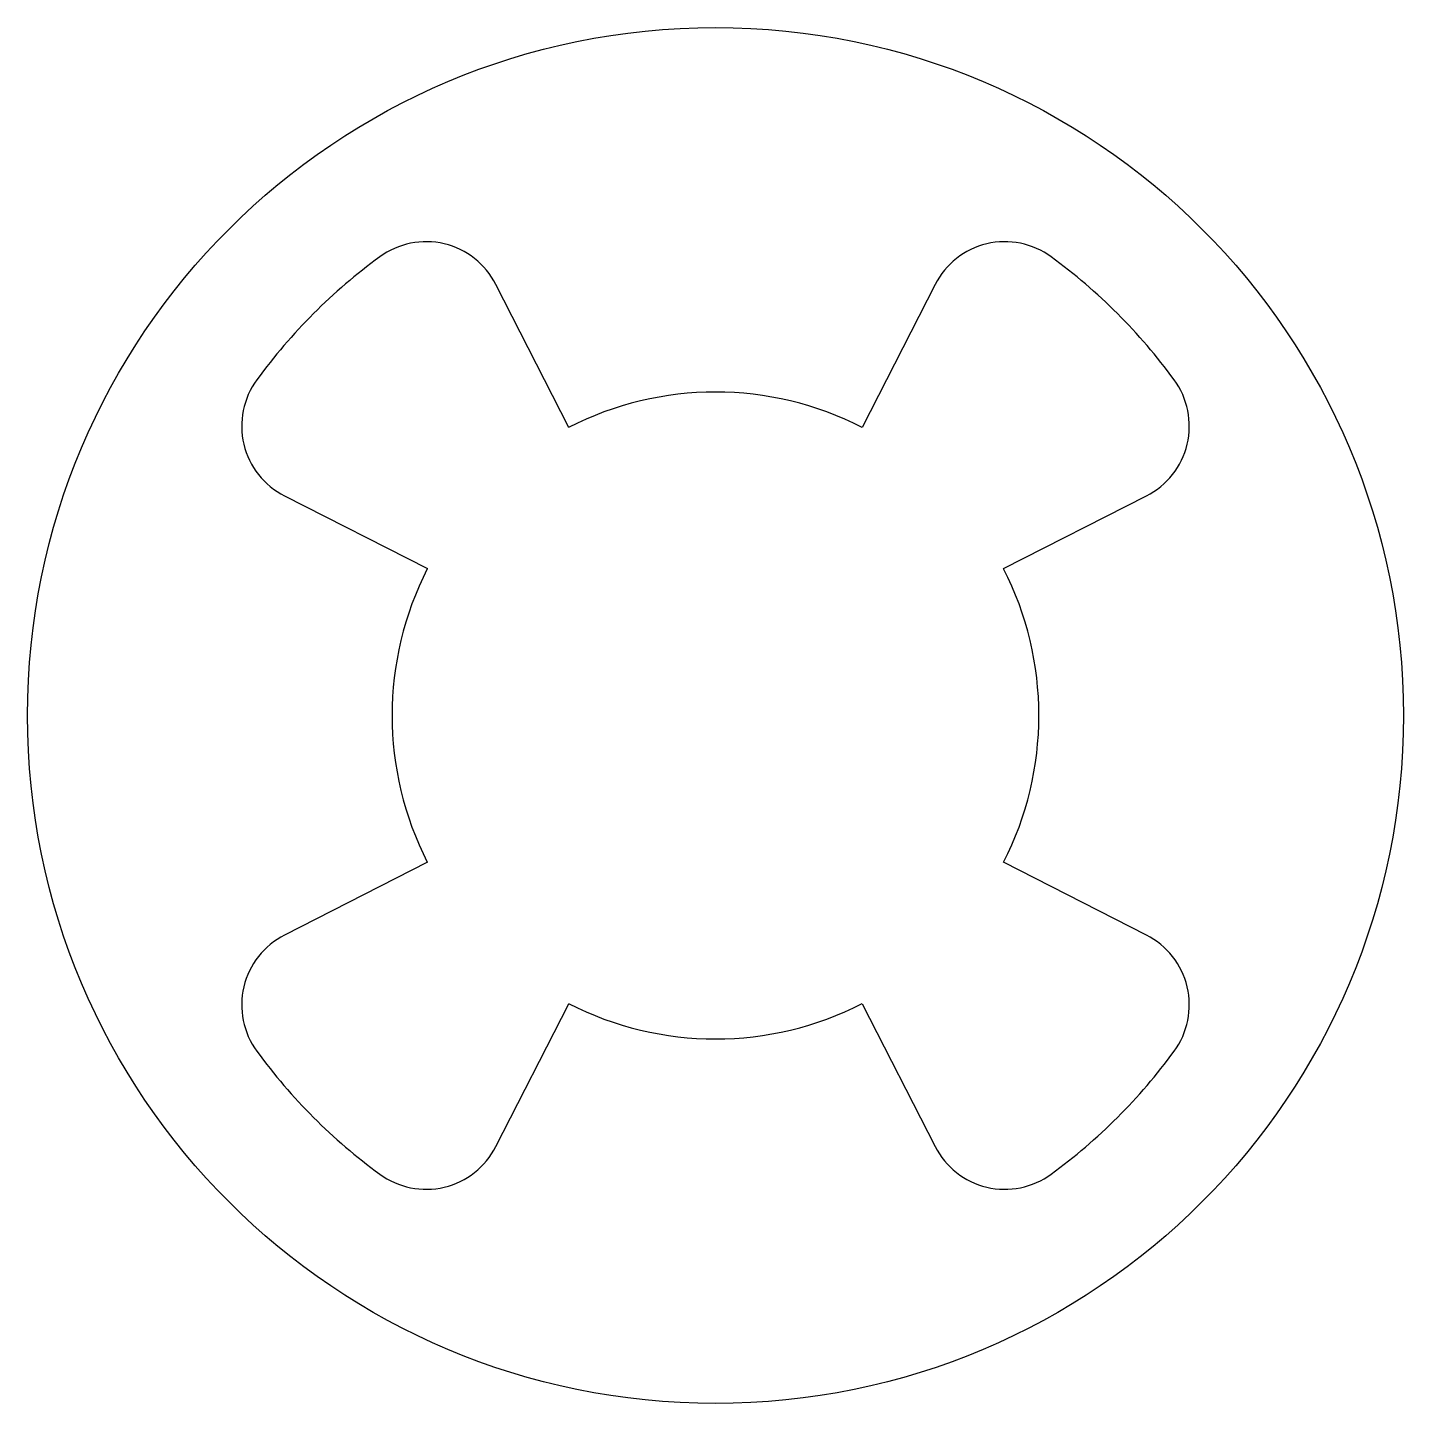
# Model space of a CAD drawing. Extents: x 417.6 to 452.7, y 620.6 to 655.7.
import ezdxf

# ---------------------------------------------------------------- set-up
doc = ezdxf.new("R2010")
doc.units = 0
doc.layers.get('0').update_dxf_attribs({"linetype": 'CONTINUOUS'})

msp = doc.modelspace()

# ---------------------------------------------------------------- linework, layer by layer
at = {"color": 0}
for p, q in [((431.418, 645.513), (429.562, 649.156)), ((440.765, 649.156), (438.909, 645.513)), ((424.169, 643.764), (427.813, 641.908)), ((442.514, 641.908), (446.158, 643.764)), ((427.813, 634.417), (424.169, 632.56)), ((446.158, 632.56), (442.514, 634.417)), ((429.562, 627.168), (431.418, 630.811)), ((438.909, 630.811), (440.765, 627.168))]:
    msp.add_line(p, q, dxfattribs=at)
msp.add_circle((435.163, 638.162), 17.55)
for centre, radius, start, end in [((427.78, 648.248), 2, 27, 126.2069), ((442.547, 648.248), 2, 53.7931, 153), ((435.163, 638.162), 14.5, 126.2069, 143.7931), ((435.163, 638.162), 14.5, 36.2069, 53.7931), ((425.077, 645.546), 2, 143.7931, 243), ((445.25, 645.546), 2, 297, 36.2069), ((435.163, 638.162), 8.25, 63, 117), ((435.163, 638.162), 8.25, 153, 207), ((435.163, 638.162), 8.25, 333, 27), ((425.077, 630.778), 2, 117, 216.2069), ((445.25, 630.778), 2, 323.7931, 63), ((435.163, 638.162), 8.25, 243, 297), ((435.163, 638.162), 14.5, 216.2069, 233.7931), ((435.163, 638.162), 14.5, 306.2069, 323.7931), ((427.78, 628.076), 2, 233.7931, 333), ((442.547, 628.076), 2, 207, 306.2069)]:
    msp.add_arc(centre, radius, start, end, dxfattribs=at)

doc.saveas('drawing.dxf')
